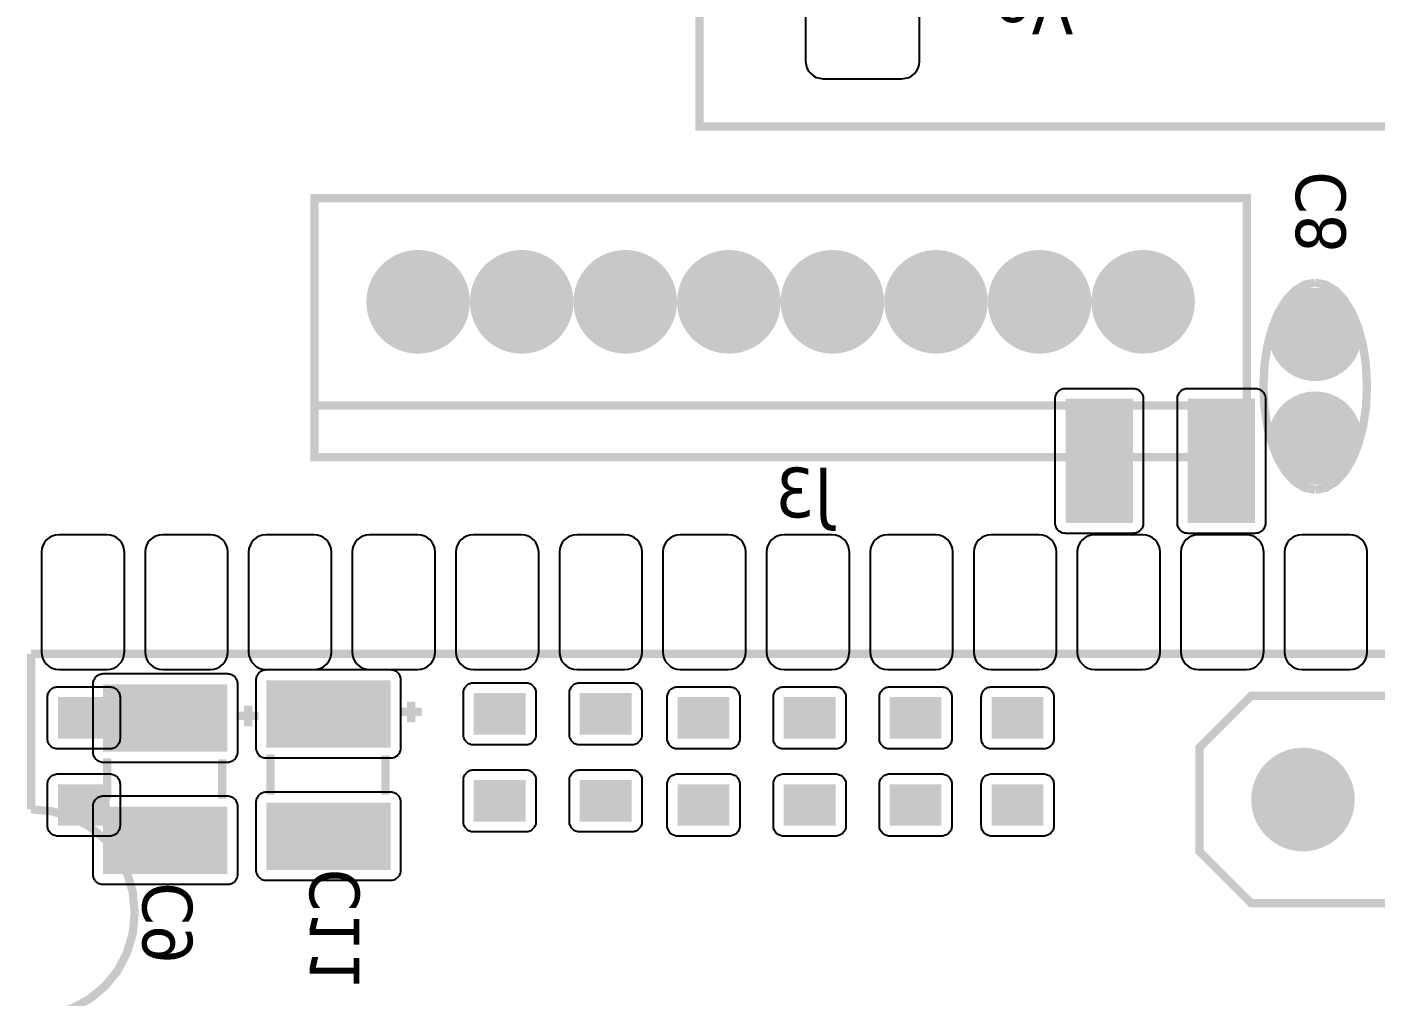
# Model space of a CAD drawing. Header units: millimetres. Extents: x 123.5 to 144.3, y 105.4 to 121.6.
# Drawn here: x 130.457 to 132.605, y 112.616 to 114.159 of the extents above; entities that cross this region are included whole.
import ezdxf

# ---------------------------------------------------------------- set-up
doc = ezdxf.new("R2010")
doc.units = ezdxf.units.MM
doc.layers.add('DESC', color=250, linetype='Continuous')
doc.styles.get("Standard").update_dxf_attribs({"font": 'tahoma.ttf'})

# ---------------------------------------------------------------- blocks, each defined once
blk = doc.blocks.new('RPAD')
blk.add_trace([(-0.5, -0.5), (-0.5, 0.5), (0.5, -0.5), (0.5, 0.5)])
blk = doc.blocks.new('EPAD')
at = {"const_width": 0.5}
blk.add_lwpolyline([(-0.25, 0, 1), (0.25, 0, 1)], format="xyb", close=True, dxfattribs=at)
blk = doc.blocks.new('mufla rampa')
at = {"const_width": 0.008}
for points in [[(147.6863, 112.5741), (149.7492, 112.5741), (149.7492, 113.645), (147.6863, 113.645), (147.6863, 112.5741)], [(147.6863, 112.5741), (149.7492, 112.5741), (149.7492, 113.645), (147.6863, 113.645), (147.6863, 112.5741)], [(147.6863, 112.5741), (149.7492, 112.5741), (149.7492, 113.645), (147.6863, 113.645), (147.6863, 112.5741)], [(147.3146, 112.2548), (148.2146, 112.2548), (148.2146, 112.5048), (147.3146, 112.5048), (147.3146, 112.2548)], [(147.3146, 112.2548), (148.2146, 112.2548), (148.2146, 112.5048), (147.3146, 112.5048), (147.3146, 112.2548)], [(147.3146, 112.2548), (148.2146, 112.2548), (148.2146, 112.5048), (147.3146, 112.5048), (147.3146, 112.2548)], [(148.2807, 112.4233), (148.2706, 112.4213), (148.2611, 112.4156), (148.2526, 112.4065), (148.2452, 112.3943), (148.2392, 112.3796), (148.2346, 112.3626), (148.2317, 112.3437), (148.2307, 112.3233)], [(148.2807, 112.4233), (148.2706, 112.4213), (148.2611, 112.4156), (148.2526, 112.4065), (148.2452, 112.3943), (148.2392, 112.3796), (148.2346, 112.3626), (148.2317, 112.3437), (148.2307, 112.3233)], [(148.2807, 112.4233), (148.2706, 112.4213), (148.2611, 112.4156), (148.2526, 112.4065), (148.2452, 112.3943), (148.2392, 112.3796), (148.2346, 112.3626), (148.2317, 112.3437), (148.2307, 112.3233)], [(148.2807, 112.4233), (148.2909, 112.4213), (148.3004, 112.4156), (148.3089, 112.4065), (148.3162, 112.3943), (148.3223, 112.3796), (148.3269, 112.3626), (148.3297, 112.3437), (148.3307, 112.3233)], [(148.2807, 112.4233), (148.2909, 112.4213), (148.3004, 112.4156), (148.3089, 112.4065), (148.3162, 112.3943), (148.3223, 112.3796), (148.3269, 112.3626), (148.3297, 112.3437), (148.3307, 112.3233)], [(148.2807, 112.4233), (148.2909, 112.4213), (148.3004, 112.4156), (148.3089, 112.4065), (148.3162, 112.3943), (148.3223, 112.3796), (148.3269, 112.3626), (148.3297, 112.3437), (148.3307, 112.3233)], [(148.2807, 112.2233), (148.2706, 112.2253), (148.2611, 112.2311), (148.2526, 112.2402), (148.2452, 112.2523), (148.2392, 112.2671), (148.2346, 112.2841), (148.2317, 112.303), (148.2307, 112.3233)], [(148.2807, 112.2233), (148.2706, 112.2253), (148.2611, 112.2311), (148.2526, 112.2402), (148.2452, 112.2523), (148.2392, 112.2671), (148.2346, 112.2841), (148.2317, 112.303), (148.2307, 112.3233)], [(148.2807, 112.2233), (148.2706, 112.2253), (148.2611, 112.2311), (148.2526, 112.2402), (148.2452, 112.2523), (148.2392, 112.2671), (148.2346, 112.2841), (148.2317, 112.303), (148.2307, 112.3233)], [(148.2807, 112.2233), (148.2909, 112.2253), (148.3004, 112.2311), (148.3089, 112.2402), (148.3162, 112.2523), (148.3223, 112.2671), (148.3269, 112.2841), (148.3297, 112.303), (148.3307, 112.3233)], [(148.2807, 112.2233), (148.2909, 112.2253), (148.3004, 112.2311), (148.3089, 112.2402), (148.3162, 112.2523), (148.3223, 112.2671), (148.3269, 112.2841), (148.3297, 112.303), (148.3307, 112.3233)], [(148.2807, 112.2233), (148.2909, 112.2253), (148.3004, 112.2311), (148.3089, 112.2402), (148.3162, 112.2523), (148.3223, 112.2671), (148.3269, 112.2841), (148.3297, 112.303), (148.3307, 112.3233)], [(147.3146, 112.3048), (148.2146, 112.3048)], [(147.3146, 112.3048), (148.2146, 112.3048)], [(147.3146, 112.3048), (148.2146, 112.3048)], [(147.041, 112.0651), (147.041, 111.9151)], [(147.041, 112.0651), (149.041, 112.0651)], [(147.041, 112.0651), (147.041, 111.9151)], [(147.041, 112.0651), (149.041, 112.0651)], [(147.041, 112.0651), (147.041, 111.9151)], [(147.041, 112.0651), (149.041, 112.0651)], [(147.408, 111.9991), (147.408, 112.0191)], [(147.408, 111.9991), (147.408, 112.0191)], [(147.408, 111.9991), (147.408, 112.0191)], [(148.5189, 112.0245), (148.2189, 112.0245), (148.1689, 111.9745), (148.1689, 111.8745), (148.2189, 111.8245), (148.5189, 111.8245), (148.5689, 111.8745), (148.5689, 111.9745), (148.5189, 112.0245)], [(148.5189, 112.0245), (148.2189, 112.0245), (148.1689, 111.9745), (148.1689, 111.8745), (148.2189, 111.8245), (148.5189, 111.8245), (148.5689, 111.8745), (148.5689, 111.9745), (148.5189, 112.0245)], [(148.5189, 112.0245), (148.2189, 112.0245), (148.1689, 111.9745), (148.1689, 111.8745), (148.2189, 111.8245), (148.5189, 111.8245), (148.5689, 111.8745), (148.5689, 111.9745), (148.5189, 112.0245)], [(147.2405, 112.0052), (147.2605, 112.0052)], [(147.2405, 112.0052), (147.2605, 112.0052)], [(147.2405, 112.0052), (147.2605, 112.0052)], [(147.2505, 111.9952), (147.2505, 112.0152)], [(147.2505, 111.9952), (147.2505, 112.0152)], [(147.2505, 111.9952), (147.2505, 112.0152)], [(147.398, 112.0091), (147.418, 112.0091)], [(147.398, 112.0091), (147.418, 112.0091)], [(147.398, 112.0091), (147.418, 112.0091)], [(147.272, 111.9291), (147.272, 111.9681)], [(147.272, 111.9291), (147.272, 111.9681)], [(147.272, 111.9291), (147.272, 111.9681)], [(147.383, 111.9291), (147.383, 111.9671)], [(147.383, 111.9291), (147.383, 111.9671)], [(147.383, 111.9291), (147.383, 111.9671)], [(147.1145, 111.9252), (147.1145, 111.9642)], [(147.1145, 111.9252), (147.1145, 111.9642)], [(147.1145, 111.9252), (147.1145, 111.9642)], [(147.2255, 111.9252), (147.2255, 111.9632)], [(147.2255, 111.9252), (147.2255, 111.9632)], [(147.2255, 111.9252), (147.2255, 111.9632)], [(147.141, 111.8151), (147.139, 111.8357), (147.1332, 111.8548), (147.1241, 111.8718), (147.112, 111.8865), (147.0972, 111.8985), (147.0802, 111.9075), (147.0614, 111.9131), (147.041, 111.9151)], [(147.141, 111.8151), (147.139, 111.8357), (147.1332, 111.8548), (147.1241, 111.8718), (147.112, 111.8865), (147.0972, 111.8985), (147.0802, 111.9075), (147.0614, 111.9131), (147.041, 111.9151)], [(147.141, 111.8151), (147.139, 111.8357), (147.1332, 111.8548), (147.1241, 111.8718), (147.112, 111.8865), (147.0972, 111.8985), (147.0802, 111.9075), (147.0614, 111.9131), (147.041, 111.9151)], [(147.141, 111.8151), (147.139, 111.7947), (147.1332, 111.7758), (147.1241, 111.7588), (147.112, 111.7441), (147.0972, 111.732), (147.0802, 111.7228), (147.0614, 111.7171), (147.041, 111.7151)], [(147.141, 111.8151), (147.139, 111.7947), (147.1332, 111.7758), (147.1241, 111.7588), (147.112, 111.7441), (147.0972, 111.732), (147.0802, 111.7228), (147.0614, 111.7171), (147.041, 111.7151)], [(147.141, 111.8151), (147.139, 111.7947), (147.1332, 111.7758), (147.1241, 111.7588), (147.112, 111.7441), (147.0972, 111.732), (147.0802, 111.7228), (147.0614, 111.7171), (147.041, 111.7151)]]:
    blk.add_lwpolyline(points, dxfattribs=at)
blk.add_lwpolyline([(147.7887, 112.7631), (147.7887, 112.6371), (147.7891, 112.6336), (147.79, 112.6304), (147.7916, 112.6275), (147.7937, 112.625), (147.7962, 112.623), (147.799, 112.6214), (147.8023, 112.6205), (147.8057, 112.6201), (147.8057, 112.6201), (147.8817, 112.6201), (147.8852, 112.6205), (147.8884, 112.6214), (147.8913, 112.623), (147.8938, 112.625), (147.8959, 112.6275), (147.8974, 112.6304), (147.8984, 112.6336), (147.8987, 112.6371), (147.8987, 112.7631)])
for points in [[(148.1047, 112.1813), (148.0397, 112.1813), (148.0387, 112.1814), (148.0376, 112.1815), (148.0367, 112.1817), (148.0358, 112.1821), (148.0349, 112.1825), (148.0341, 112.183), (148.0333, 112.1836), (148.0326, 112.1842), (148.0319, 112.1849), (148.0314, 112.1857), (148.0309, 112.1865), (148.0305, 112.1874), (148.0301, 112.1883), (148.0299, 112.1893), (148.0297, 112.1903), (148.0297, 112.1913), (148.0297, 112.3113), (148.0297, 112.3123), (148.0299, 112.3133), (148.0301, 112.3143), (148.0305, 112.3152), (148.0309, 112.3161), (148.0314, 112.3169), (148.0319, 112.3177), (148.0326, 112.3184), (148.0333, 112.3191), (148.0341, 112.3196), (148.0349, 112.3201), (148.0358, 112.3205), (148.0367, 112.3209), (148.0376, 112.3211), (148.0387, 112.3213), (148.0397, 112.3213), (148.1047, 112.3213), (148.1057, 112.3213), (148.1067, 112.3211), (148.1077, 112.3209), (148.1086, 112.3205), (148.1095, 112.3201), (148.1103, 112.3196), (148.1111, 112.3191), (148.1118, 112.3184), (148.1124, 112.3177), (148.113, 112.3169), (148.1135, 112.3161), (148.1139, 112.3152), (148.1143, 112.3143), (148.1145, 112.3133), (148.1146, 112.3123), (148.1147, 112.3113), (148.1147, 112.1913), (148.1146, 112.1903), (148.1145, 112.1893), (148.1143, 112.1883), (148.1139, 112.1874), (148.1135, 112.1865), (148.113, 112.1857), (148.1124, 112.1849), (148.1118, 112.1842), (148.1111, 112.1836), (148.1103, 112.183), (148.1095, 112.1825), (148.1086, 112.1821), (148.1077, 112.1817), (148.1067, 112.1815), (148.1057, 112.1814), (148.1047, 112.1813)], [(148.2227, 112.1813), (148.1577, 112.1813), (148.1567, 112.1814), (148.1556, 112.1815), (148.1547, 112.1817), (148.1538, 112.1821), (148.1529, 112.1825), (148.1521, 112.183), (148.1513, 112.1836), (148.1506, 112.1842), (148.1499, 112.1849), (148.1494, 112.1857), (148.1489, 112.1865), (148.1485, 112.1874), (148.1481, 112.1883), (148.1479, 112.1893), (148.1477, 112.1903), (148.1477, 112.1913), (148.1477, 112.3113), (148.1477, 112.3123), (148.1479, 112.3133), (148.1481, 112.3143), (148.1485, 112.3152), (148.1489, 112.3161), (148.1494, 112.3169), (148.1499, 112.3177), (148.1506, 112.3184), (148.1513, 112.3191), (148.1521, 112.3196), (148.1529, 112.3201), (148.1538, 112.3205), (148.1547, 112.3209), (148.1556, 112.3211), (148.1567, 112.3213), (148.1577, 112.3213), (148.2227, 112.3213), (148.2237, 112.3213), (148.2247, 112.3211), (148.2257, 112.3209), (148.2266, 112.3205), (148.2275, 112.3201), (148.2283, 112.3196), (148.2291, 112.3191), (148.2298, 112.3184), (148.2304, 112.3177), (148.231, 112.3169), (148.2315, 112.3161), (148.2319, 112.3152), (148.2323, 112.3143), (148.2325, 112.3133), (148.2326, 112.3123), (148.2327, 112.3113), (148.2327, 112.1913), (148.2326, 112.1903), (148.2325, 112.1893), (148.2323, 112.1883), (148.2319, 112.1874), (148.2315, 112.1865), (148.231, 112.1857), (148.2304, 112.1849), (148.2298, 112.1842), (148.2291, 112.1836), (148.2283, 112.183), (148.2275, 112.1825), (148.2266, 112.1821), (148.2257, 112.1817), (148.2247, 112.1815), (148.2237, 112.1814), (148.2227, 112.1813)], [(147.068, 112.0501), (147.114, 112.0501), (147.1175, 112.0504), (147.1207, 112.0514), (147.1236, 112.0529), (147.1261, 112.055), (147.1281, 112.0575), (147.1297, 112.0604), (147.1306, 112.0636), (147.131, 112.0671), (147.131, 112.1631), (147.1306, 112.1666), (147.1297, 112.1698), (147.1281, 112.1727), (147.1261, 112.1752), (147.1236, 112.1772), (147.1207, 112.1788), (147.1175, 112.1797), (147.114, 112.1801), (147.068, 112.1801), (147.0645, 112.1797), (147.0613, 112.1788), (147.0584, 112.1772), (147.0559, 112.1752), (147.0538, 112.1727), (147.0523, 112.1698), (147.0513, 112.1666), (147.051, 112.1631), (147.051, 112.0671), (147.0513, 112.0636), (147.0523, 112.0604), (147.0538, 112.0575), (147.0559, 112.055), (147.0584, 112.0529), (147.0613, 112.0514), (147.0645, 112.0504), (147.068, 112.0501)], [(147.168, 112.0501), (147.214, 112.0501), (147.2175, 112.0504), (147.2207, 112.0514), (147.2236, 112.0529), (147.2261, 112.055), (147.2281, 112.0575), (147.2297, 112.0604), (147.2306, 112.0636), (147.231, 112.0671), (147.231, 112.1631), (147.2306, 112.1666), (147.2297, 112.1698), (147.2281, 112.1727), (147.2261, 112.1752), (147.2236, 112.1772), (147.2207, 112.1788), (147.2175, 112.1797), (147.214, 112.1801), (147.168, 112.1801), (147.1645, 112.1797), (147.1613, 112.1788), (147.1584, 112.1772), (147.1559, 112.1752), (147.1538, 112.1727), (147.1523, 112.1698), (147.1513, 112.1666), (147.151, 112.1631), (147.151, 112.0671), (147.1513, 112.0636), (147.1523, 112.0604), (147.1538, 112.0575), (147.1559, 112.055), (147.1584, 112.0529), (147.1613, 112.0514), (147.1645, 112.0504), (147.168, 112.0501)], [(147.268, 112.0501), (147.314, 112.0501), (147.3175, 112.0504), (147.3207, 112.0514), (147.3236, 112.0529), (147.3261, 112.055), (147.3281, 112.0575), (147.3297, 112.0604), (147.3306, 112.0636), (147.331, 112.0671), (147.331, 112.1631), (147.3306, 112.1666), (147.3297, 112.1698), (147.3281, 112.1727), (147.3261, 112.1752), (147.3236, 112.1772), (147.3207, 112.1788), (147.3175, 112.1797), (147.314, 112.1801), (147.268, 112.1801), (147.2645, 112.1797), (147.2613, 112.1788), (147.2584, 112.1772), (147.2559, 112.1752), (147.2538, 112.1727), (147.2523, 112.1698), (147.2513, 112.1666), (147.251, 112.1631), (147.251, 112.0671), (147.2513, 112.0636), (147.2523, 112.0604), (147.2538, 112.0575), (147.2559, 112.055), (147.2584, 112.0529), (147.2613, 112.0514), (147.2645, 112.0504), (147.268, 112.0501)], [(147.368, 112.0501), (147.414, 112.0501), (147.4175, 112.0504), (147.4207, 112.0514), (147.4236, 112.0529), (147.4261, 112.055), (147.4281, 112.0575), (147.4297, 112.0604), (147.4306, 112.0636), (147.431, 112.0671), (147.431, 112.1631), (147.4306, 112.1666), (147.4297, 112.1698), (147.4281, 112.1727), (147.4261, 112.1752), (147.4236, 112.1772), (147.4207, 112.1788), (147.4175, 112.1797), (147.414, 112.1801), (147.368, 112.1801), (147.3645, 112.1797), (147.3613, 112.1788), (147.3584, 112.1772), (147.3559, 112.1752), (147.3538, 112.1727), (147.3523, 112.1698), (147.3513, 112.1666), (147.351, 112.1631), (147.351, 112.0671), (147.3513, 112.0636), (147.3523, 112.0604), (147.3538, 112.0575), (147.3559, 112.055), (147.3584, 112.0529), (147.3613, 112.0514), (147.3645, 112.0504), (147.368, 112.0501)], [(147.468, 112.0501), (147.514, 112.0501), (147.5175, 112.0504), (147.5207, 112.0514), (147.5236, 112.0529), (147.5261, 112.055), (147.5281, 112.0575), (147.5297, 112.0604), (147.5306, 112.0636), (147.531, 112.0671), (147.531, 112.1631), (147.5306, 112.1666), (147.5297, 112.1698), (147.5281, 112.1727), (147.5261, 112.1752), (147.5236, 112.1772), (147.5207, 112.1788), (147.5175, 112.1797), (147.514, 112.1801), (147.468, 112.1801), (147.4645, 112.1797), (147.4613, 112.1788), (147.4584, 112.1772), (147.4559, 112.1752), (147.4538, 112.1727), (147.4523, 112.1698), (147.4513, 112.1666), (147.451, 112.1631), (147.451, 112.0671), (147.4513, 112.0636), (147.4523, 112.0604), (147.4538, 112.0575), (147.4559, 112.055), (147.4584, 112.0529), (147.4613, 112.0514), (147.4645, 112.0504), (147.468, 112.0501)], [(147.568, 112.0501), (147.614, 112.0501), (147.6175, 112.0504), (147.6207, 112.0514), (147.6236, 112.0529), (147.6261, 112.055), (147.6281, 112.0575), (147.6297, 112.0604), (147.6306, 112.0636), (147.631, 112.0671), (147.631, 112.1631), (147.6306, 112.1666), (147.6297, 112.1698), (147.6281, 112.1727), (147.6261, 112.1752), (147.6236, 112.1772), (147.6207, 112.1788), (147.6175, 112.1797), (147.614, 112.1801), (147.568, 112.1801), (147.5645, 112.1797), (147.5613, 112.1788), (147.5584, 112.1772), (147.5559, 112.1752), (147.5538, 112.1727), (147.5523, 112.1698), (147.5513, 112.1666), (147.551, 112.1631), (147.551, 112.0671), (147.5513, 112.0636), (147.5523, 112.0604), (147.5538, 112.0575), (147.5559, 112.055), (147.5584, 112.0529), (147.5613, 112.0514), (147.5645, 112.0504), (147.568, 112.0501)], [(147.668, 112.0501), (147.714, 112.0501), (147.7175, 112.0504), (147.7207, 112.0514), (147.7236, 112.0529), (147.7261, 112.055), (147.7281, 112.0575), (147.7297, 112.0604), (147.7306, 112.0636), (147.731, 112.0671), (147.731, 112.1631), (147.7306, 112.1666), (147.7297, 112.1698), (147.7281, 112.1727), (147.7261, 112.1752), (147.7236, 112.1772), (147.7207, 112.1788), (147.7175, 112.1797), (147.714, 112.1801), (147.668, 112.1801), (147.6645, 112.1797), (147.6613, 112.1788), (147.6584, 112.1772), (147.6559, 112.1752), (147.6538, 112.1727), (147.6523, 112.1698), (147.6513, 112.1666), (147.651, 112.1631), (147.651, 112.0671), (147.6513, 112.0636), (147.6523, 112.0604), (147.6538, 112.0575), (147.6559, 112.055), (147.6584, 112.0529), (147.6613, 112.0514), (147.6645, 112.0504), (147.668, 112.0501)], [(147.768, 112.0501), (147.814, 112.0501), (147.8175, 112.0504), (147.8207, 112.0514), (147.8236, 112.0529), (147.8261, 112.055), (147.8281, 112.0575), (147.8297, 112.0604), (147.8306, 112.0636), (147.831, 112.0671), (147.831, 112.1631), (147.8306, 112.1666), (147.8297, 112.1698), (147.8281, 112.1727), (147.8261, 112.1752), (147.8236, 112.1772), (147.8207, 112.1788), (147.8175, 112.1797), (147.814, 112.1801), (147.768, 112.1801), (147.7645, 112.1797), (147.7613, 112.1788), (147.7584, 112.1772), (147.7559, 112.1752), (147.7538, 112.1727), (147.7523, 112.1698), (147.7513, 112.1666), (147.751, 112.1631), (147.751, 112.0671), (147.7513, 112.0636), (147.7523, 112.0604), (147.7538, 112.0575), (147.7559, 112.055), (147.7584, 112.0529), (147.7613, 112.0514), (147.7645, 112.0504), (147.768, 112.0501)], [(147.868, 112.0501), (147.914, 112.0501), (147.9175, 112.0504), (147.9207, 112.0514), (147.9236, 112.0529), (147.9261, 112.055), (147.9281, 112.0575), (147.9297, 112.0604), (147.9306, 112.0636), (147.931, 112.0671), (147.931, 112.1631), (147.9306, 112.1666), (147.9297, 112.1698), (147.9281, 112.1727), (147.9261, 112.1752), (147.9236, 112.1772), (147.9207, 112.1788), (147.9175, 112.1797), (147.914, 112.1801), (147.868, 112.1801), (147.8645, 112.1797), (147.8613, 112.1788), (147.8584, 112.1772), (147.8559, 112.1752), (147.8538, 112.1727), (147.8523, 112.1698), (147.8513, 112.1666), (147.851, 112.1631), (147.851, 112.0671), (147.8513, 112.0636), (147.8523, 112.0604), (147.8538, 112.0575), (147.8559, 112.055), (147.8584, 112.0529), (147.8613, 112.0514), (147.8645, 112.0504), (147.868, 112.0501)], [(147.968, 112.0501), (148.014, 112.0501), (148.0175, 112.0504), (148.0207, 112.0514), (148.0236, 112.0529), (148.0261, 112.055), (148.0281, 112.0575), (148.0297, 112.0604), (148.0306, 112.0636), (148.031, 112.0671), (148.031, 112.1631), (148.0306, 112.1666), (148.0297, 112.1698), (148.0281, 112.1727), (148.0261, 112.1752), (148.0236, 112.1772), (148.0207, 112.1788), (148.0175, 112.1797), (148.014, 112.1801), (147.968, 112.1801), (147.9645, 112.1797), (147.9613, 112.1788), (147.9584, 112.1772), (147.9559, 112.1752), (147.9538, 112.1727), (147.9523, 112.1698), (147.9513, 112.1666), (147.951, 112.1631), (147.951, 112.0671), (147.9513, 112.0636), (147.9523, 112.0604), (147.9538, 112.0575), (147.9559, 112.055), (147.9584, 112.0529), (147.9613, 112.0514), (147.9645, 112.0504), (147.968, 112.0501)], [(148.068, 112.0501), (148.114, 112.0501), (148.1175, 112.0504), (148.1207, 112.0514), (148.1236, 112.0529), (148.1261, 112.055), (148.1281, 112.0575), (148.1297, 112.0604), (148.1306, 112.0636), (148.131, 112.0671), (148.131, 112.1631), (148.1306, 112.1666), (148.1297, 112.1698), (148.1281, 112.1727), (148.1261, 112.1752), (148.1236, 112.1772), (148.1207, 112.1788), (148.1175, 112.1797), (148.114, 112.1801), (148.068, 112.1801), (148.0645, 112.1797), (148.0613, 112.1788), (148.0584, 112.1772), (148.0559, 112.1752), (148.0538, 112.1727), (148.0523, 112.1698), (148.0513, 112.1666), (148.051, 112.1631), (148.051, 112.0671), (148.0513, 112.0636), (148.0523, 112.0604), (148.0538, 112.0575), (148.0559, 112.055), (148.0584, 112.0529), (148.0613, 112.0514), (148.0645, 112.0504), (148.068, 112.0501)], [(148.168, 112.0501), (148.214, 112.0501), (148.2175, 112.0504), (148.2207, 112.0514), (148.2236, 112.0529), (148.2261, 112.055), (148.2281, 112.0575), (148.2297, 112.0604), (148.2306, 112.0636), (148.231, 112.0671), (148.231, 112.1631), (148.2306, 112.1666), (148.2297, 112.1698), (148.2281, 112.1727), (148.2261, 112.1752), (148.2236, 112.1772), (148.2207, 112.1788), (148.2175, 112.1797), (148.214, 112.1801), (148.168, 112.1801), (148.1645, 112.1797), (148.1613, 112.1788), (148.1584, 112.1772), (148.1559, 112.1752), (148.1538, 112.1727), (148.1523, 112.1698), (148.1513, 112.1666), (148.151, 112.1631), (148.151, 112.0671), (148.1513, 112.0636), (148.1523, 112.0604), (148.1538, 112.0575), (148.1559, 112.055), (148.1584, 112.0529), (148.1613, 112.0514), (148.1645, 112.0504), (148.168, 112.0501)], [(148.268, 112.0501), (148.314, 112.0501), (148.3175, 112.0504), (148.3207, 112.0514), (148.3236, 112.0529), (148.3261, 112.055), (148.3281, 112.0575), (148.3297, 112.0604), (148.3306, 112.0636), (148.331, 112.0671), (148.331, 112.1631), (148.3306, 112.1666), (148.3297, 112.1698), (148.3281, 112.1727), (148.3261, 112.1752), (148.3236, 112.1772), (148.3207, 112.1788), (148.3175, 112.1797), (148.314, 112.1801), (148.268, 112.1801), (148.2645, 112.1797), (148.2613, 112.1788), (148.2584, 112.1772), (148.2559, 112.1752), (148.2538, 112.1727), (148.2523, 112.1698), (148.2513, 112.1666), (148.251, 112.1631), (148.251, 112.0671), (148.2513, 112.0636), (148.2523, 112.0604), (148.2538, 112.0575), (148.2559, 112.055), (148.2584, 112.0529), (148.2613, 112.0514), (148.2645, 112.0504), (148.268, 112.0501)], [(147.398, 111.9746), (147.398, 112.0396), (147.3979, 112.0406), (147.3978, 112.0416), (147.3975, 112.0426), (147.3972, 112.0435), (147.3968, 112.0444), (147.3963, 112.0452), (147.3957, 112.046), (147.3951, 112.0467), (147.3944, 112.0473), (147.3936, 112.0479), (147.3928, 112.0484), (147.3919, 112.0488), (147.391, 112.0492), (147.39, 112.0494), (147.389, 112.0495), (147.388, 112.0496), (147.268, 112.0496), (147.2669, 112.0495), (147.2659, 112.0494), (147.265, 112.0492), (147.2641, 112.0488), (147.2632, 112.0484), (147.2624, 112.0479), (147.2616, 112.0473), (147.2609, 112.0467), (147.2602, 112.046), (147.2597, 112.0452), (147.2592, 112.0444), (147.2588, 112.0435), (147.2584, 112.0426), (147.2582, 112.0416), (147.258, 112.0406), (147.258, 112.0396), (147.258, 111.9746), (147.258, 111.9736), (147.2582, 111.9726), (147.2584, 111.9716), (147.2588, 111.9707), (147.2592, 111.9698), (147.2597, 111.969), (147.2602, 111.9682), (147.2609, 111.9675), (147.2616, 111.9668), (147.2624, 111.9663), (147.2632, 111.9658), (147.2641, 111.9654), (147.265, 111.965), (147.2659, 111.9648), (147.2669, 111.9646), (147.268, 111.9646), (147.388, 111.9646), (147.389, 111.9646), (147.39, 111.9648), (147.391, 111.965), (147.3919, 111.9654), (147.3928, 111.9658), (147.3936, 111.9663), (147.3944, 111.9668), (147.3951, 111.9675), (147.3957, 111.9682), (147.3963, 111.969), (147.3968, 111.9698), (147.3972, 111.9707), (147.3975, 111.9716), (147.3978, 111.9726), (147.3979, 111.9736), (147.398, 111.9746)], [(147.2405, 111.9707), (147.2405, 112.0357), (147.2405, 112.0367), (147.2403, 112.0377), (147.2401, 112.0387), (147.2397, 112.0396), (147.2393, 112.0405), (147.2388, 112.0413), (147.2383, 112.0421), (147.2376, 112.0428), (147.2369, 112.0434), (147.2361, 112.044), (147.2353, 112.0445), (147.2344, 112.0449), (147.2335, 112.0452), (147.2326, 112.0455), (147.2315, 112.0456), (147.2305, 112.0457), (147.1105, 112.0457), (147.1095, 112.0456), (147.1085, 112.0455), (147.1075, 112.0452), (147.1066, 112.0449), (147.1057, 112.0445), (147.1049, 112.044), (147.1041, 112.0434), (147.1034, 112.0428), (147.1028, 112.0421), (147.1022, 112.0413), (147.1017, 112.0405), (147.1013, 112.0396), (147.1009, 112.0387), (147.1007, 112.0377), (147.1006, 112.0367), (147.1005, 112.0357), (147.1005, 111.9707), (147.1006, 111.9696), (147.1007, 111.9686), (147.1009, 111.9676), (147.1013, 111.9667), (147.1017, 111.9658), (147.1022, 111.965), (147.1028, 111.9643), (147.1034, 111.9635), (147.1041, 111.9629), (147.1049, 111.9623), (147.1057, 111.9618), (147.1066, 111.9614), (147.1075, 111.9611), (147.1085, 111.9609), (147.1095, 111.9607), (147.1105, 111.9607), (147.2305, 111.9607), (147.2315, 111.9607), (147.2326, 111.9609), (147.2335, 111.9611), (147.2344, 111.9614), (147.2353, 111.9618), (147.2361, 111.9623), (147.2369, 111.9629), (147.2376, 111.9635), (147.2383, 111.9643), (147.2388, 111.965), (147.2393, 111.9658), (147.2397, 111.9667), (147.2401, 111.9676), (147.2403, 111.9686), (147.2405, 111.9696), (147.2405, 111.9707)], [(147.5283, 112.0272), (147.5283, 111.9872), (147.5283, 111.9862), (147.5281, 111.9852), (147.5279, 111.9842), (147.5276, 111.9833), (147.5272, 111.9824), (147.5267, 111.9816), (147.5261, 111.9808), (147.5255, 111.9801), (147.5247, 111.9795), (147.524, 111.9789), (147.5232, 111.9784), (147.5223, 111.978), (147.5214, 111.9776), (147.5204, 111.9774), (147.5194, 111.9773), (147.5183, 111.9772), (147.4683, 111.9772), (147.4673, 111.9773), (147.4663, 111.9774), (147.4653, 111.9776), (147.4644, 111.978), (147.4635, 111.9784), (147.4627, 111.9789), (147.4619, 111.9795), (147.4612, 111.9801), (147.4606, 111.9808), (147.46, 111.9816), (147.4595, 111.9824), (147.4591, 111.9833), (147.4588, 111.9842), (147.4585, 111.9852), (147.4584, 111.9862), (147.4583, 111.9872), (147.4583, 112.0272), (147.4584, 112.0282), (147.4585, 112.0293), (147.4588, 112.0302), (147.4591, 112.0311), (147.4595, 112.032), (147.46, 112.0328), (147.4606, 112.0336), (147.4612, 112.0343), (147.4619, 112.035), (147.4627, 112.0355), (147.4635, 112.036), (147.4644, 112.0364), (147.4653, 112.0368), (147.4663, 112.037), (147.4673, 112.0372), (147.4683, 112.0372), (147.5183, 112.0372), (147.5194, 112.0372), (147.5204, 112.037), (147.5214, 112.0368), (147.5223, 112.0364), (147.5232, 112.036), (147.524, 112.0355), (147.5247, 112.035), (147.5255, 112.0343), (147.5261, 112.0336), (147.5267, 112.0328), (147.5272, 112.032), (147.5276, 112.0311), (147.5279, 112.0302), (147.5281, 112.0293), (147.5283, 112.0282), (147.5283, 112.0272)], [(147.6307, 112.0272), (147.6307, 111.9872), (147.6307, 111.9862), (147.6305, 111.9852), (147.6303, 111.9842), (147.6299, 111.9833), (147.6295, 111.9824), (147.629, 111.9816), (147.6285, 111.9808), (147.6278, 111.9801), (147.6271, 111.9795), (147.6263, 111.9789), (147.6255, 111.9784), (147.6246, 111.978), (147.6237, 111.9776), (147.6227, 111.9774), (147.6217, 111.9773), (147.6207, 111.9772), (147.5707, 111.9772), (147.5697, 111.9773), (147.5687, 111.9774), (147.5677, 111.9776), (147.5668, 111.978), (147.5659, 111.9784), (147.5651, 111.9789), (147.5643, 111.9795), (147.5636, 111.9801), (147.563, 111.9808), (147.5624, 111.9816), (147.5619, 111.9824), (147.5615, 111.9833), (147.5611, 111.9842), (147.5609, 111.9852), (147.5608, 111.9862), (147.5607, 111.9872), (147.5607, 112.0272), (147.5608, 112.0282), (147.5609, 112.0293), (147.5611, 112.0302), (147.5615, 112.0311), (147.5619, 112.032), (147.5624, 112.0328), (147.563, 112.0336), (147.5636, 112.0343), (147.5643, 112.035), (147.5651, 112.0355), (147.5659, 112.036), (147.5668, 112.0364), (147.5677, 112.0368), (147.5687, 112.037), (147.5697, 112.0372), (147.5707, 112.0372), (147.6207, 112.0372), (147.6217, 112.0372), (147.6227, 112.037), (147.6237, 112.0368), (147.6246, 112.0364), (147.6255, 112.036), (147.6263, 112.0355), (147.6271, 112.035), (147.6278, 112.0343), (147.6285, 112.0336), (147.629, 112.0328), (147.6295, 112.032), (147.6299, 112.0311), (147.6303, 112.0302), (147.6305, 112.0293), (147.6307, 112.0282), (147.6307, 112.0272)], [(147.1268, 112.0233), (147.1268, 111.9833), (147.1267, 111.9822), (147.1266, 111.9812), (147.1263, 111.9803), (147.126, 111.9793), (147.1256, 111.9785), (147.1251, 111.9776), (147.1245, 111.9769), (147.1239, 111.9762), (147.1232, 111.9755), (147.1224, 111.975), (147.1216, 111.9745), (147.1207, 111.974), (147.1198, 111.9737), (147.1188, 111.9735), (147.1178, 111.9733), (147.1168, 111.9733), (147.0668, 111.9733), (147.0657, 111.9733), (147.0647, 111.9735), (147.0638, 111.9737), (147.0628, 111.974), (147.062, 111.9745), (147.0611, 111.975), (147.0604, 111.9755), (147.0597, 111.9762), (147.059, 111.9769), (147.0584, 111.9776), (147.058, 111.9785), (147.0575, 111.9793), (147.0572, 111.9803), (147.057, 111.9812), (147.0568, 111.9822), (147.0568, 111.9833), (147.0568, 112.0233), (147.0568, 112.0243), (147.057, 112.0253), (147.0572, 112.0263), (147.0575, 112.0272), (147.058, 112.0281), (147.0584, 112.0289), (147.059, 112.0297), (147.0597, 112.0304), (147.0604, 112.031), (147.0611, 112.0316), (147.062, 112.0321), (147.0628, 112.0325), (147.0638, 112.0328), (147.0647, 112.0331), (147.0657, 112.0332), (147.0668, 112.0333), (147.1168, 112.0333), (147.1178, 112.0332), (147.1188, 112.0331), (147.1198, 112.0328), (147.1207, 112.0325), (147.1216, 112.0321), (147.1224, 112.0316), (147.1232, 112.031), (147.1239, 112.0304), (147.1245, 112.0297), (147.1251, 112.0289), (147.1256, 112.0281), (147.126, 112.0272), (147.1263, 112.0263), (147.1266, 112.0253), (147.1267, 112.0243), (147.1268, 112.0233)], [(147.7252, 112.0233), (147.7252, 111.9833), (147.7251, 111.9822), (147.725, 111.9812), (147.7248, 111.9803), (147.7244, 111.9793), (147.724, 111.9785), (147.7235, 111.9776), (147.7229, 111.9769), (147.7223, 111.9762), (147.7216, 111.9755), (147.7208, 111.975), (147.72, 111.9745), (147.7191, 111.974), (147.7182, 111.9737), (147.7172, 111.9735), (147.7162, 111.9733), (147.7152, 111.9733), (147.6652, 111.9733), (147.6642, 111.9733), (147.6631, 111.9735), (147.6622, 111.9737), (147.6613, 111.974), (147.6604, 111.9745), (147.6596, 111.975), (147.6588, 111.9755), (147.6581, 111.9762), (147.6574, 111.9769), (147.6569, 111.9776), (147.6564, 111.9785), (147.656, 111.9793), (147.6556, 111.9803), (147.6554, 111.9812), (147.6552, 111.9822), (147.6552, 111.9833), (147.6552, 112.0233), (147.6552, 112.0243), (147.6554, 112.0253), (147.6556, 112.0263), (147.656, 112.0272), (147.6564, 112.0281), (147.6569, 112.0289), (147.6574, 112.0297), (147.6581, 112.0304), (147.6588, 112.031), (147.6596, 112.0316), (147.6604, 112.0321), (147.6613, 112.0325), (147.6622, 112.0328), (147.6631, 112.0331), (147.6642, 112.0332), (147.6652, 112.0333), (147.7152, 112.0333), (147.7162, 112.0332), (147.7172, 112.0331), (147.7182, 112.0328), (147.7191, 112.0325), (147.72, 112.0321), (147.7208, 112.0316), (147.7216, 112.031), (147.7223, 112.0304), (147.7229, 112.0297), (147.7235, 112.0289), (147.724, 112.0281), (147.7244, 112.0272), (147.7248, 112.0263), (147.725, 112.0253), (147.7251, 112.0243), (147.7252, 112.0233)], [(147.8276, 112.0233), (147.8276, 111.9833), (147.8275, 111.9822), (147.8274, 111.9812), (147.8271, 111.9803), (147.8268, 111.9793), (147.8264, 111.9785), (147.8259, 111.9776), (147.8253, 111.9769), (147.8247, 111.9762), (147.824, 111.9755), (147.8232, 111.975), (147.8224, 111.9745), (147.8215, 111.974), (147.8206, 111.9737), (147.8196, 111.9735), (147.8186, 111.9733), (147.8176, 111.9733), (147.7676, 111.9733), (147.7665, 111.9733), (147.7655, 111.9735), (147.7645, 111.9737), (147.7636, 111.974), (147.7627, 111.9745), (147.7619, 111.975), (147.7612, 111.9755), (147.7604, 111.9762), (147.7598, 111.9769), (147.7592, 111.9776), (147.7587, 111.9785), (147.7583, 111.9793), (147.758, 111.9803), (147.7578, 111.9812), (147.7576, 111.9822), (147.7576, 111.9833), (147.7576, 112.0233), (147.7576, 112.0243), (147.7578, 112.0253), (147.758, 112.0263), (147.7583, 112.0272), (147.7587, 112.0281), (147.7592, 112.0289), (147.7598, 112.0297), (147.7604, 112.0304), (147.7612, 112.031), (147.7619, 112.0316), (147.7627, 112.0321), (147.7636, 112.0325), (147.7645, 112.0328), (147.7655, 112.0331), (147.7665, 112.0332), (147.7676, 112.0333), (147.8176, 112.0333), (147.8186, 112.0332), (147.8196, 112.0331), (147.8206, 112.0328), (147.8215, 112.0325), (147.8224, 112.0321), (147.8232, 112.0316), (147.824, 112.031), (147.8247, 112.0304), (147.8253, 112.0297), (147.8259, 112.0289), (147.8264, 112.0281), (147.8268, 112.0272), (147.8271, 112.0263), (147.8274, 112.0253), (147.8275, 112.0243), (147.8276, 112.0233)], [(147.9299, 112.0233), (147.9299, 111.9833), (147.9299, 111.9822), (147.9297, 111.9812), (147.9295, 111.9803), (147.9291, 111.9793), (147.9287, 111.9785), (147.9282, 111.9776), (147.9277, 111.9769), (147.927, 111.9762), (147.9263, 111.9755), (147.9256, 111.975), (147.9247, 111.9745), (147.9239, 111.974), (147.9229, 111.9737), (147.922, 111.9735), (147.921, 111.9733), (147.9199, 111.9733), (147.8699, 111.9733), (147.8689, 111.9733), (147.8679, 111.9735), (147.8669, 111.9737), (147.866, 111.974), (147.8651, 111.9745), (147.8643, 111.975), (147.8635, 111.9755), (147.8628, 111.9762), (147.8622, 111.9769), (147.8616, 111.9776), (147.8611, 111.9785), (147.8607, 111.9793), (147.8604, 111.9803), (147.8601, 111.9812), (147.86, 111.9822), (147.8599, 111.9833), (147.8599, 112.0233), (147.86, 112.0243), (147.8601, 112.0253), (147.8604, 112.0263), (147.8607, 112.0272), (147.8611, 112.0281), (147.8616, 112.0289), (147.8622, 112.0297), (147.8628, 112.0304), (147.8635, 112.031), (147.8643, 112.0316), (147.8651, 112.0321), (147.866, 112.0325), (147.8669, 112.0328), (147.8679, 112.0331), (147.8689, 112.0332), (147.8699, 112.0333), (147.9199, 112.0333), (147.921, 112.0332), (147.922, 112.0331), (147.9229, 112.0328), (147.9239, 112.0325), (147.9247, 112.0321), (147.9256, 112.0316), (147.9263, 112.031), (147.927, 112.0304), (147.9277, 112.0297), (147.9282, 112.0289), (147.9287, 112.0281), (147.9291, 112.0272), (147.9295, 112.0263), (147.9297, 112.0253), (147.9299, 112.0243), (147.9299, 112.0233)], [(148.0283, 112.0233), (148.0283, 111.9833), (148.0283, 111.9822), (148.0281, 111.9812), (148.0279, 111.9803), (148.0276, 111.9793), (148.0272, 111.9785), (148.0267, 111.9776), (148.0261, 111.9769), (148.0255, 111.9762), (148.0247, 111.9755), (148.024, 111.975), (148.0232, 111.9745), (148.0223, 111.974), (148.0214, 111.9737), (148.0204, 111.9735), (148.0194, 111.9733), (148.0183, 111.9733), (147.9683, 111.9733), (147.9673, 111.9733), (147.9663, 111.9735), (147.9653, 111.9737), (147.9644, 111.974), (147.9635, 111.9745), (147.9627, 111.975), (147.9619, 111.9755), (147.9612, 111.9762), (147.9606, 111.9769), (147.96, 111.9776), (147.9595, 111.9785), (147.9591, 111.9793), (147.9588, 111.9803), (147.9585, 111.9812), (147.9584, 111.9822), (147.9583, 111.9833), (147.9583, 112.0233), (147.9584, 112.0243), (147.9585, 112.0253), (147.9588, 112.0263), (147.9591, 112.0272), (147.9595, 112.0281), (147.96, 112.0289), (147.9606, 112.0297), (147.9612, 112.0304), (147.9619, 112.031), (147.9627, 112.0316), (147.9635, 112.0321), (147.9644, 112.0325), (147.9653, 112.0328), (147.9663, 112.0331), (147.9673, 112.0332), (147.9683, 112.0333), (148.0183, 112.0333), (148.0194, 112.0332), (148.0204, 112.0331), (148.0214, 112.0328), (148.0223, 112.0325), (148.0232, 112.0321), (148.024, 112.0316), (148.0247, 112.031), (148.0255, 112.0304), (148.0261, 112.0297), (148.0267, 112.0289), (148.0272, 112.0281), (148.0276, 112.0272), (148.0279, 112.0263), (148.0281, 112.0253), (148.0283, 112.0243), (148.0283, 112.0233)], [(147.1268, 111.9393), (147.1268, 111.8993), (147.1267, 111.8982), (147.1266, 111.8972), (147.1263, 111.8963), (147.126, 111.8953), (147.1256, 111.8945), (147.1251, 111.8936), (147.1245, 111.8929), (147.1239, 111.8922), (147.1232, 111.8915), (147.1224, 111.891), (147.1216, 111.8905), (147.1207, 111.89), (147.1198, 111.8897), (147.1188, 111.8895), (147.1178, 111.8893), (147.1168, 111.8893), (147.0668, 111.8893), (147.0657, 111.8893), (147.0647, 111.8895), (147.0638, 111.8897), (147.0628, 111.89), (147.062, 111.8905), (147.0611, 111.891), (147.0604, 111.8915), (147.0597, 111.8922), (147.059, 111.8929), (147.0584, 111.8936), (147.058, 111.8945), (147.0575, 111.8953), (147.0572, 111.8963), (147.057, 111.8972), (147.0568, 111.8982), (147.0568, 111.8993), (147.0568, 111.9393), (147.0568, 111.9403), (147.057, 111.9413), (147.0572, 111.9423), (147.0575, 111.9432), (147.058, 111.9441), (147.0584, 111.9449), (147.059, 111.9457), (147.0597, 111.9464), (147.0604, 111.947), (147.0611, 111.9476), (147.062, 111.9481), (147.0628, 111.9485), (147.0638, 111.9488), (147.0647, 111.9491), (147.0657, 111.9492), (147.0668, 111.9493), (147.1168, 111.9493), (147.1178, 111.9492), (147.1188, 111.9491), (147.1198, 111.9488), (147.1207, 111.9485), (147.1216, 111.9481), (147.1224, 111.9476), (147.1232, 111.947), (147.1239, 111.9464), (147.1245, 111.9457), (147.1251, 111.9449), (147.1256, 111.9441), (147.126, 111.9432), (147.1263, 111.9423), (147.1266, 111.9413), (147.1267, 111.9403), (147.1268, 111.9393)], [(147.5283, 111.9432), (147.5283, 111.9032), (147.5283, 111.9022), (147.5281, 111.9012), (147.5279, 111.9002), (147.5276, 111.8993), (147.5272, 111.8984), (147.5267, 111.8976), (147.5261, 111.8968), (147.5255, 111.8961), (147.5247, 111.8955), (147.524, 111.8949), (147.5232, 111.8944), (147.5223, 111.894), (147.5214, 111.8936), (147.5204, 111.8934), (147.5194, 111.8933), (147.5183, 111.8932), (147.4683, 111.8932), (147.4673, 111.8933), (147.4663, 111.8934), (147.4653, 111.8936), (147.4644, 111.894), (147.4635, 111.8944), (147.4627, 111.8949), (147.4619, 111.8955), (147.4612, 111.8961), (147.4606, 111.8968), (147.46, 111.8976), (147.4595, 111.8984), (147.4591, 111.8993), (147.4588, 111.9002), (147.4585, 111.9012), (147.4584, 111.9022), (147.4583, 111.9032), (147.4583, 111.9432), (147.4584, 111.9442), (147.4585, 111.9453), (147.4588, 111.9462), (147.4591, 111.9471), (147.4595, 111.948), (147.46, 111.9488), (147.4606, 111.9496), (147.4612, 111.9503), (147.4619, 111.951), (147.4627, 111.9515), (147.4635, 111.952), (147.4644, 111.9524), (147.4653, 111.9528), (147.4663, 111.953), (147.4673, 111.9532), (147.4683, 111.9532), (147.5183, 111.9532), (147.5194, 111.9532), (147.5204, 111.953), (147.5214, 111.9528), (147.5223, 111.9524), (147.5232, 111.952), (147.524, 111.9515), (147.5247, 111.951), (147.5255, 111.9503), (147.5261, 111.9496), (147.5267, 111.9488), (147.5272, 111.948), (147.5276, 111.9471), (147.5279, 111.9462), (147.5281, 111.9453), (147.5283, 111.9442), (147.5283, 111.9432)], [(147.6307, 111.9432), (147.6307, 111.9032), (147.6307, 111.9022), (147.6305, 111.9012), (147.6303, 111.9002), (147.6299, 111.8993), (147.6295, 111.8984), (147.629, 111.8976), (147.6285, 111.8968), (147.6278, 111.8961), (147.6271, 111.8955), (147.6263, 111.8949), (147.6255, 111.8944), (147.6246, 111.894), (147.6237, 111.8936), (147.6227, 111.8934), (147.6217, 111.8933), (147.6207, 111.8932), (147.5707, 111.8932), (147.5697, 111.8933), (147.5687, 111.8934), (147.5677, 111.8936), (147.5668, 111.894), (147.5659, 111.8944), (147.5651, 111.8949), (147.5643, 111.8955), (147.5636, 111.8961), (147.563, 111.8968), (147.5624, 111.8976), (147.5619, 111.8984), (147.5615, 111.8993), (147.5611, 111.9002), (147.5609, 111.9012), (147.5608, 111.9022), (147.5607, 111.9032), (147.5607, 111.9432), (147.5608, 111.9442), (147.5609, 111.9453), (147.5611, 111.9462), (147.5615, 111.9471), (147.5619, 111.948), (147.5624, 111.9488), (147.563, 111.9496), (147.5636, 111.9503), (147.5643, 111.951), (147.5651, 111.9515), (147.5659, 111.952), (147.5668, 111.9524), (147.5677, 111.9528), (147.5687, 111.953), (147.5697, 111.9532), (147.5707, 111.9532), (147.6207, 111.9532), (147.6217, 111.9532), (147.6227, 111.953), (147.6237, 111.9528), (147.6246, 111.9524), (147.6255, 111.952), (147.6263, 111.9515), (147.6271, 111.951), (147.6278, 111.9503), (147.6285, 111.9496), (147.629, 111.9488), (147.6295, 111.948), (147.6299, 111.9471), (147.6303, 111.9462), (147.6305, 111.9453), (147.6307, 111.9442), (147.6307, 111.9432)], [(147.7252, 111.9393), (147.7252, 111.8993), (147.7251, 111.8982), (147.725, 111.8972), (147.7248, 111.8963), (147.7244, 111.8953), (147.724, 111.8945), (147.7235, 111.8936), (147.7229, 111.8929), (147.7223, 111.8922), (147.7216, 111.8915), (147.7208, 111.891), (147.72, 111.8905), (147.7191, 111.89), (147.7182, 111.8897), (147.7172, 111.8895), (147.7162, 111.8893), (147.7152, 111.8893), (147.6652, 111.8893), (147.6642, 111.8893), (147.6631, 111.8895), (147.6622, 111.8897), (147.6613, 111.89), (147.6604, 111.8905), (147.6596, 111.891), (147.6588, 111.8915), (147.6581, 111.8922), (147.6574, 111.8929), (147.6569, 111.8936), (147.6564, 111.8945), (147.656, 111.8953), (147.6556, 111.8963), (147.6554, 111.8972), (147.6552, 111.8982), (147.6552, 111.8993), (147.6552, 111.9393), (147.6552, 111.9403), (147.6554, 111.9413), (147.6556, 111.9423), (147.656, 111.9432), (147.6564, 111.9441), (147.6569, 111.9449), (147.6574, 111.9457), (147.6581, 111.9464), (147.6588, 111.947), (147.6596, 111.9476), (147.6604, 111.9481), (147.6613, 111.9485), (147.6622, 111.9488), (147.6631, 111.9491), (147.6642, 111.9492), (147.6652, 111.9493), (147.7152, 111.9493), (147.7162, 111.9492), (147.7172, 111.9491), (147.7182, 111.9488), (147.7191, 111.9485), (147.72, 111.9481), (147.7208, 111.9476), (147.7216, 111.947), (147.7223, 111.9464), (147.7229, 111.9457), (147.7235, 111.9449), (147.724, 111.9441), (147.7244, 111.9432), (147.7248, 111.9423), (147.725, 111.9413), (147.7251, 111.9403), (147.7252, 111.9393)], [(147.8276, 111.9393), (147.8276, 111.8993), (147.8275, 111.8982), (147.8274, 111.8972), (147.8271, 111.8963), (147.8268, 111.8953), (147.8264, 111.8945), (147.8259, 111.8936), (147.8253, 111.8929), (147.8247, 111.8922), (147.824, 111.8915), (147.8232, 111.891), (147.8224, 111.8905), (147.8215, 111.89), (147.8206, 111.8897), (147.8196, 111.8895), (147.8186, 111.8893), (147.8176, 111.8893), (147.7676, 111.8893), (147.7665, 111.8893), (147.7655, 111.8895), (147.7645, 111.8897), (147.7636, 111.89), (147.7627, 111.8905), (147.7619, 111.891), (147.7612, 111.8915), (147.7604, 111.8922), (147.7598, 111.8929), (147.7592, 111.8936), (147.7587, 111.8945), (147.7583, 111.8953), (147.758, 111.8963), (147.7578, 111.8972), (147.7576, 111.8982), (147.7576, 111.8993), (147.7576, 111.9393), (147.7576, 111.9403), (147.7578, 111.9413), (147.758, 111.9423), (147.7583, 111.9432), (147.7587, 111.9441), (147.7592, 111.9449), (147.7598, 111.9457), (147.7604, 111.9464), (147.7612, 111.947), (147.7619, 111.9476), (147.7627, 111.9481), (147.7636, 111.9485), (147.7645, 111.9488), (147.7655, 111.9491), (147.7665, 111.9492), (147.7676, 111.9493), (147.8176, 111.9493), (147.8186, 111.9492), (147.8196, 111.9491), (147.8206, 111.9488), (147.8215, 111.9485), (147.8224, 111.9481), (147.8232, 111.9476), (147.824, 111.947), (147.8247, 111.9464), (147.8253, 111.9457), (147.8259, 111.9449), (147.8264, 111.9441), (147.8268, 111.9432), (147.8271, 111.9423), (147.8274, 111.9413), (147.8275, 111.9403), (147.8276, 111.9393)], [(147.9299, 111.9393), (147.9299, 111.8993), (147.9299, 111.8982), (147.9297, 111.8972), (147.9295, 111.8963), (147.9291, 111.8953), (147.9287, 111.8945), (147.9282, 111.8936), (147.9277, 111.8929), (147.927, 111.8922), (147.9263, 111.8915), (147.9256, 111.891), (147.9247, 111.8905), (147.9239, 111.89), (147.9229, 111.8897), (147.922, 111.8895), (147.921, 111.8893), (147.9199, 111.8893), (147.8699, 111.8893), (147.8689, 111.8893), (147.8679, 111.8895), (147.8669, 111.8897), (147.866, 111.89), (147.8651, 111.8905), (147.8643, 111.891), (147.8635, 111.8915), (147.8628, 111.8922), (147.8622, 111.8929), (147.8616, 111.8936), (147.8611, 111.8945), (147.8607, 111.8953), (147.8604, 111.8963), (147.8601, 111.8972), (147.86, 111.8982), (147.8599, 111.8993), (147.8599, 111.9393), (147.86, 111.9403), (147.8601, 111.9413), (147.8604, 111.9423), (147.8607, 111.9432), (147.8611, 111.9441), (147.8616, 111.9449), (147.8622, 111.9457), (147.8628, 111.9464), (147.8635, 111.947), (147.8643, 111.9476), (147.8651, 111.9481), (147.866, 111.9485), (147.8669, 111.9488), (147.8679, 111.9491), (147.8689, 111.9492), (147.8699, 111.9493), (147.9199, 111.9493), (147.921, 111.9492), (147.922, 111.9491), (147.9229, 111.9488), (147.9239, 111.9485), (147.9247, 111.9481), (147.9256, 111.9476), (147.9263, 111.947), (147.927, 111.9464), (147.9277, 111.9457), (147.9282, 111.9449), (147.9287, 111.9441), (147.9291, 111.9432), (147.9295, 111.9423), (147.9297, 111.9413), (147.9299, 111.9403), (147.9299, 111.9393)], [(148.0283, 111.9393), (148.0283, 111.8993), (148.0283, 111.8982), (148.0281, 111.8972), (148.0279, 111.8963), (148.0276, 111.8953), (148.0272, 111.8945), (148.0267, 111.8936), (148.0261, 111.8929), (148.0255, 111.8922), (148.0247, 111.8915), (148.024, 111.891), (148.0232, 111.8905), (148.0223, 111.89), (148.0214, 111.8897), (148.0204, 111.8895), (148.0194, 111.8893), (148.0183, 111.8893), (147.9683, 111.8893), (147.9673, 111.8893), (147.9663, 111.8895), (147.9653, 111.8897), (147.9644, 111.89), (147.9635, 111.8905), (147.9627, 111.891), (147.9619, 111.8915), (147.9612, 111.8922), (147.9606, 111.8929), (147.96, 111.8936), (147.9595, 111.8945), (147.9591, 111.8953), (147.9588, 111.8963), (147.9585, 111.8972), (147.9584, 111.8982), (147.9583, 111.8993), (147.9583, 111.9393), (147.9584, 111.9403), (147.9585, 111.9413), (147.9588, 111.9423), (147.9591, 111.9432), (147.9595, 111.9441), (147.96, 111.9449), (147.9606, 111.9457), (147.9612, 111.9464), (147.9619, 111.947), (147.9627, 111.9476), (147.9635, 111.9481), (147.9644, 111.9485), (147.9653, 111.9488), (147.9663, 111.9491), (147.9673, 111.9492), (147.9683, 111.9493), (148.0183, 111.9493), (148.0194, 111.9492), (148.0204, 111.9491), (148.0214, 111.9488), (148.0223, 111.9485), (148.0232, 111.9481), (148.024, 111.9476), (148.0247, 111.947), (148.0255, 111.9464), (148.0261, 111.9457), (148.0267, 111.9449), (148.0272, 111.9441), (148.0276, 111.9432), (148.0279, 111.9423), (148.0281, 111.9413), (148.0283, 111.9403), (148.0283, 111.9393)], [(147.398, 111.8566), (147.398, 111.9216), (147.3979, 111.9226), (147.3978, 111.9236), (147.3975, 111.9246), (147.3972, 111.9255), (147.3968, 111.9264), (147.3963, 111.9272), (147.3957, 111.928), (147.3951, 111.9287), (147.3944, 111.9293), (147.3936, 111.9299), (147.3928, 111.9304), (147.3919, 111.9308), (147.391, 111.9312), (147.39, 111.9314), (147.389, 111.9315), (147.388, 111.9316), (147.268, 111.9316), (147.2669, 111.9315), (147.2659, 111.9314), (147.265, 111.9312), (147.2641, 111.9308), (147.2632, 111.9304), (147.2624, 111.9299), (147.2616, 111.9293), (147.2609, 111.9287), (147.2602, 111.928), (147.2597, 111.9272), (147.2592, 111.9264), (147.2588, 111.9255), (147.2584, 111.9246), (147.2582, 111.9236), (147.258, 111.9226), (147.258, 111.9216), (147.258, 111.8566), (147.258, 111.8556), (147.2582, 111.8546), (147.2584, 111.8536), (147.2588, 111.8527), (147.2592, 111.8518), (147.2597, 111.851), (147.2602, 111.8502), (147.2609, 111.8495), (147.2616, 111.8488), (147.2624, 111.8483), (147.2632, 111.8478), (147.2641, 111.8474), (147.265, 111.847), (147.2659, 111.8468), (147.2669, 111.8466), (147.268, 111.8466), (147.388, 111.8466), (147.389, 111.8466), (147.39, 111.8468), (147.391, 111.847), (147.3919, 111.8474), (147.3928, 111.8478), (147.3936, 111.8483), (147.3944, 111.8488), (147.3951, 111.8495), (147.3957, 111.8502), (147.3963, 111.851), (147.3968, 111.8518), (147.3972, 111.8527), (147.3975, 111.8536), (147.3978, 111.8546), (147.3979, 111.8556), (147.398, 111.8566)], [(147.2405, 111.8527), (147.2405, 111.9177), (147.2405, 111.9187), (147.2403, 111.9197), (147.2401, 111.9207), (147.2397, 111.9216), (147.2393, 111.9225), (147.2388, 111.9233), (147.2383, 111.9241), (147.2376, 111.9248), (147.2369, 111.9254), (147.2361, 111.926), (147.2353, 111.9265), (147.2344, 111.9269), (147.2335, 111.9272), (147.2326, 111.9275), (147.2315, 111.9276), (147.2305, 111.9277), (147.1105, 111.9277), (147.1095, 111.9276), (147.1085, 111.9275), (147.1075, 111.9272), (147.1066, 111.9269), (147.1057, 111.9265), (147.1049, 111.926), (147.1041, 111.9254), (147.1034, 111.9248), (147.1028, 111.9241), (147.1022, 111.9233), (147.1017, 111.9225), (147.1013, 111.9216), (147.1009, 111.9207), (147.1007, 111.9197), (147.1006, 111.9187), (147.1005, 111.9177), (147.1005, 111.8527), (147.1006, 111.8516), (147.1007, 111.8506), (147.1009, 111.8496), (147.1013, 111.8487), (147.1017, 111.8478), (147.1022, 111.847), (147.1028, 111.8463), (147.1034, 111.8455), (147.1041, 111.8449), (147.1049, 111.8443), (147.1057, 111.8438), (147.1066, 111.8434), (147.1075, 111.8431), (147.1085, 111.8429), (147.1095, 111.8427), (147.1105, 111.8427), (147.2305, 111.8427), (147.2315, 111.8427), (147.2326, 111.8429), (147.2335, 111.8431), (147.2344, 111.8434), (147.2353, 111.8438), (147.2361, 111.8443), (147.2369, 111.8449), (147.2376, 111.8455), (147.2383, 111.8463), (147.2388, 111.847), (147.2393, 111.8478), (147.2397, 111.8487), (147.2401, 111.8496), (147.2403, 111.8506), (147.2405, 111.8516), (147.2405, 111.8527)]]:
    blk.add_lwpolyline(points, close=True)
for p, xscale, yscale in [((147.4146, 112.4048), 0.1, 0.1), ((147.5146, 112.4048), 0.1, 0.1), ((147.6146, 112.4048), 0.1, 0.1), ((147.7146, 112.4048), 0.1, 0.1), ((147.8146, 112.4048), 0.1, 0.1), ((147.9146, 112.4048), 0.1, 0.1), ((148.0146, 112.4048), 0.1, 0.1), ((148.1146, 112.4048), 0.1, 0.1), ((148.2807, 112.3733), 0.09, 0.09), ((148.2807, 112.2733), 0.09, 0.09), ((148.2689, 111.9245), 0.1, 0.1)]:
    blk.add_blockref('EPAD', p, dxfattribs=dict(xscale=xscale, yscale=yscale))
for p, xscale, yscale, rotation in [((148.0722, 112.2513), 0.065, 0.12, 180), ((148.1902, 112.2513), 0.065, 0.12, 180), ((147.1705, 112.0032), 0.065, 0.12, 270), ((147.328, 112.0071), 0.065, 0.12, 270), ((147.0918, 112.0033), 0.04, 0.05, 270), ((147.4933, 112.0072), 0.04, 0.05, 270), ((147.5957, 112.0072), 0.04, 0.05, 270), ((147.6902, 112.0033), 0.04, 0.05, 270), ((147.7926, 112.0033), 0.04, 0.05, 270), ((147.8949, 112.0033), 0.04, 0.05, 270), ((147.9933, 112.0033), 0.04, 0.05, 270), ((147.0918, 111.9193), 0.04, 0.05, 270), ((147.4933, 111.9232), 0.04, 0.05, 270), ((147.5957, 111.9232), 0.04, 0.05, 270), ((147.6902, 111.9193), 0.04, 0.05, 270), ((147.7926, 111.9193), 0.04, 0.05, 270), ((147.8949, 111.9193), 0.04, 0.05, 270), ((147.9933, 111.9193), 0.04, 0.05, 270), ((147.328, 111.8891), 0.065, 0.12, 270), ((147.1705, 111.8852), 0.065, 0.12, 270)]:
    blk.add_blockref('RPAD', p, dxfattribs=dict(xscale=xscale, yscale=yscale, rotation=rotation))
at = {"width": 1.041667}
blk.add_text('Vo-', height=0.048, rotation=180, dxfattribs=at).set_placement((148.0472, 112.7108))
blk.add_text('Vo-', height=0.048, rotation=180, dxfattribs=at).set_placement((148.0472, 112.7108))
blk.add_text('Vo-', height=0.048, rotation=180, dxfattribs=at).set_placement((148.0472, 112.7108))
at = {"text_generation_flag": 2, "width": 1.041667}
for s, p in [('C8', (148.31, 112.5308)), ('C8', (148.31, 112.5308)), ('C8', (148.31, 112.5308)), ('C11', (147.3579, 111.8577)), ('C11', (147.3579, 111.8577)), ('C11', (147.3579, 111.8577)), ('C9', (147.1965, 111.8446)), ('C9', (147.1965, 111.8446)), ('C9', (147.1965, 111.8446))]:
    blk.add_text(s, height=0.048, rotation=90, dxfattribs=at).set_placement(p)
blk.add_text('J3', height=0.048, dxfattribs=at).set_placement((147.8146, 112.1968))
blk.add_text('J3', height=0.048, dxfattribs=at).set_placement((147.8146, 112.1968))
blk.add_text('J3', height=0.048, dxfattribs=at).set_placement((147.8146, 112.1968))

msp = doc.modelspace()

# ---------------------------------------------------------------- block references
at = {"layer": 'DESC', "xscale": 1.65, "yscale": 1.65, "zscale": 1.65}
msp.add_blockref('mufla rampa', (-112.1538, -71.7467), dxfattribs=at)

doc.saveas('drawing.dxf')
